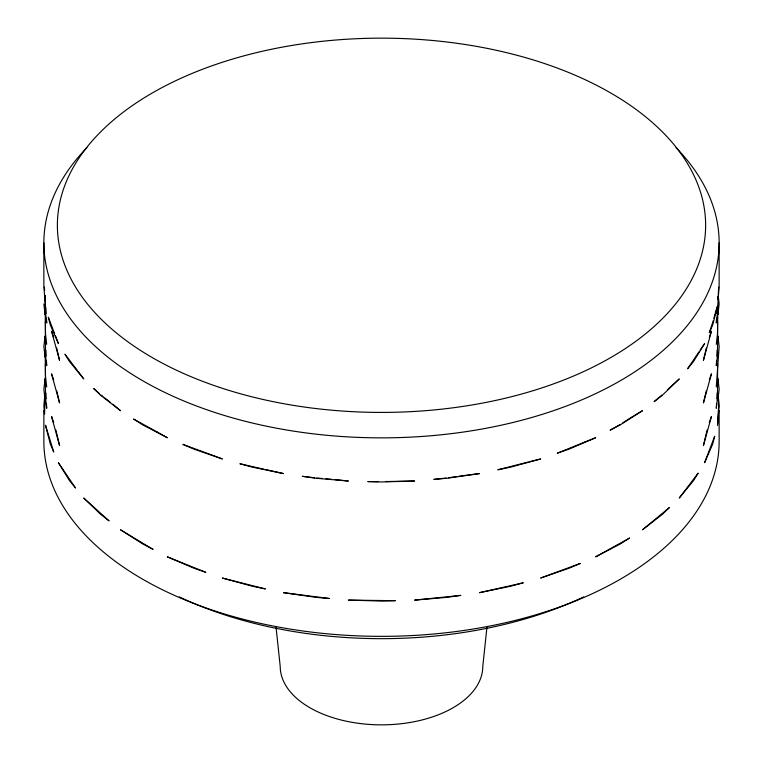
<?xml version="1.0" encoding="UTF-8"?>
<svg xmlns="http://www.w3.org/2000/svg" width="763" height="763" viewBox="0 0 763 763"><rect width="100%" height="100%" fill="white"/><g stroke="black" fill="none" stroke-linecap="round" stroke-linejoin="round"><path stroke-width="1.14" d="M45.179 310.112L45.494 333.708L46.705 344.304M45.398 321.309L45.494 355.033L46.705 365.62L46.438 360.87M45.179 352.744L45.494 376.35L46.705 386.936M45.398 363.951L45.494 397.666L46.705 408.262L46.438 403.503M716.562 318.228L716.295 322.978L717.506 312.391L718.632 287.041M45.341 309.854L45.084 314.604L43.863 303.941M45.341 352.487L45.084 357.246L43.863 346.583L45.084 335.92L45.408 341.862M716.819 313.479L717.01 309.912M717.592 299.22L717.725 296.845M716.562 360.87L716.295 365.62L717.506 355.033L717.601 321.309M716.819 356.121L717.144 350.179M717.592 341.862L717.916 335.92L719.137 346.583L716.295 386.936M716.562 403.503L716.295 408.262L717.506 397.666L717.601 363.951M716.819 398.753L717.144 392.821M717.592 384.504L717.916 378.562L719.137 389.225L717.916 399.879L717.659 395.129M44.721 396.016L43.863 406.126L44.54 414.032L45.227 396.045M718.46 294.947L719.137 287.041L719.137 242.93M486.937 627.339L482.788 666.366A101.288 58.484 0 0 1 381.5 724.85A101.288 58.484 0 0 1 280.212 666.366L276.063 627.339M716.295 344.304L717.506 333.708L717.821 310.112M706.309 348.1L703.429 360.327L711.459 331.18L709.313 337.322M706.309 390.732L703.429 402.969L711.459 373.813L709.313 379.964M707.091 430.036L703.429 445.602L711.459 416.455L709.313 422.607M713.291 320.574L709.313 332.744L712.652 325.067L717.506 306.144L715.36 312.801M713.863 318.352L715.007 313.917M698.918 351.924L687.568 368.787L693.433 361.633L704.592 343.627L700.148 350.045M667.644 389.559L679.27 378.925L662.236 395.339L654.063 401.691L661.817 395.177M622.894 422.75L632.928 416.36M633.891 415.797L642.494 410.704L620.243 424.877L610.085 430.189L619.89 424.667M528.072 462.063L497.8 469.798L510.705 467.128L540.662 458.954L529.217 461.787M448.453 477.772L456.694 476.579M459.049 476.236L479.507 473.575L447.366 478.22L433.804 479.383L446.145 478.058M386.068 481.548L414.595 481.033L381.5 481.968L367.804 481.577L378.076 481.653M316.855 478.039L322.511 478.515M325.896 478.811L331.552 479.288M334.938 479.584L348.405 481.033L315.634 478.22L302.329 476.303L314.614 477.8M263.912 469.226L239.897 463.742L252.295 467.128L283.493 473.575L266.201 469.693M101.183 395.177L102.967 396.56M104.741 397.943L110.082 402.101M112.752 404.18L120.506 410.704L100.764 395.339L93.715 388.548L99.524 393.698M77.578 370.742L64.95 354.185L69.567 361.633L83.73 378.925L78.331 371.657M54.621 333.708L48.346 317.236L50.348 325.067L58.408 343.627L55.565 335.882M53.687 337.322L51.541 331.18L59.571 360.327L56.691 348.1M53.687 379.964L51.541 373.813L59.571 402.969L56.691 390.732M53.687 422.607L51.541 416.455L59.571 445.602L55.909 430.036M718.326 296.836L719.137 303.941L717.916 314.604L717.659 309.854M45.084 399.879L43.863 389.225L45.084 378.562L45.408 384.504M718.46 398.219L719.137 406.126L717.506 425.239L718.632 406.126L718.336 395.902M44.368 287.041L44.655 290.398M45.131 295.996L45.398 301.623M717.659 352.487L717.916 357.246L717.821 352.744M45.208 295.663L45.408 299.22M45.856 307.537L46.181 313.479M46.438 318.228L46.705 322.978L45.494 312.391L45.131 295.529M45.856 350.179L46.181 356.121M45.856 392.821L46.181 398.753M45.446 303.884L45.494 306.144L43.863 287.041L43.863 242.93M719.137 410.542L719.137 441.415A337.637 194.927 0 0 1 381.5 636.352A337.637 194.927 0 0 1 43.863 441.415L43.863 410.542M583.695 596.895A318.724 184.017 0 0 1 179.305 596.895M676.085 147.679A337.637 194.927 0 0 1 381.5 437.857A337.637 194.927 0 0 1 86.915 147.679M714.654 436.331L712.652 444.161L704.592 462.712L714.654 436.331M698.05 473.27L693.433 480.728L679.27 498.02L698.05 473.27M669.285 507.643L662.236 514.424L642.494 529.789L669.285 507.643M629.456 538.106L620.243 543.971L595.693 556.818L629.456 538.106M584.401 442.197L557.324 453.184L569.084 449.111L595.693 437.724L584.401 442.197M580.09 563.495L569.084 568.206L540.662 578.039L580.09 563.495M523.103 582.837L510.705 586.222L479.507 592.67L523.103 582.837M460.671 595.388L447.366 597.315L414.595 600.119L460.671 595.388M395.196 600.672L381.5 601.063L348.405 600.119L395.196 600.672M329.196 598.478L315.634 597.315L283.493 592.67L329.196 598.478M265.2 588.893L252.295 586.222L222.338 578.039L265.2 588.893M210.855 454.643L182.91 444.4L193.916 449.111L222.338 458.954L210.855 454.643M205.676 572.279L193.916 568.206L167.307 556.818L205.676 572.279M157.502 432.201L133.544 419.011L142.757 424.877L167.307 437.724L157.502 432.201M152.915 549.284L142.757 543.971L120.506 529.789L152.915 549.284M108.937 520.786L100.764 514.424L83.73 498.02L108.937 520.786M75.432 487.881L69.567 480.728L58.408 462.712L75.432 487.881M53.687 451.839L50.348 444.161L45.494 425.239L53.687 451.839M219.439 387.346A324.132 187.135 0 0 0 705.632 225.285A324.132 187.135 0 0 0 219.439 63.224A324.132 187.135 0 0 0 219.439 387.346"/></g></svg>
